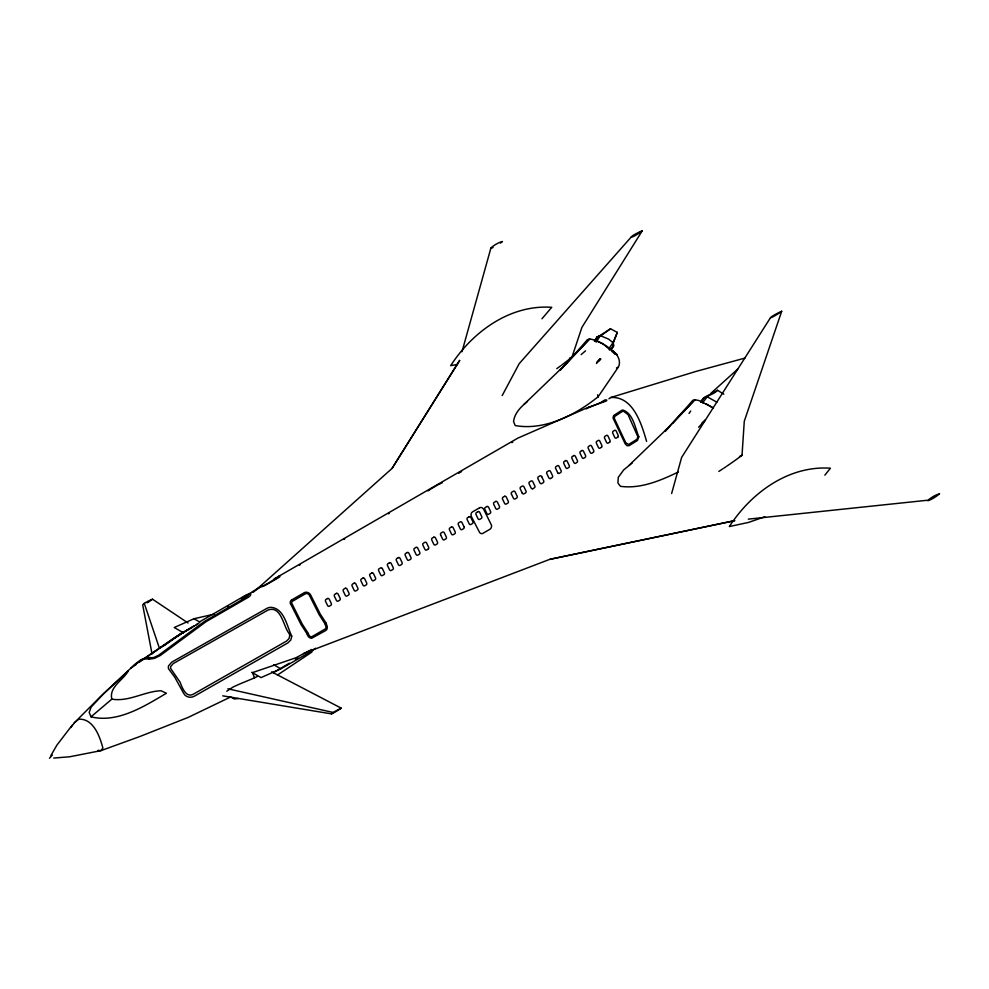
<?xml version="1.0" encoding="UTF-8"?>
<svg xmlns="http://www.w3.org/2000/svg" width="989" height="989" viewBox="0 0 989 989"><rect width="100%" height="100%" fill="white"/><g stroke="black" fill="none" stroke-linecap="round" stroke-linejoin="round"><path stroke-width="1.48" d="M594.871 340.908L594.884 340.228L602.993 343.851L608.816 348.758M726.841 466.128A431.97 212.759 -6.4 0 0 742.022 455.311L744.284 421.24L781.706 311.263A68.426 33.7 -6.4 0 0 772.953 315.8A14.625 7.207 -6.4 0 0 770.431 317.778L681.631 457.413L671.63 493.523M461.987 351.763L490.964 247.831A33.292 19.224 -60 0 1 501.448 241.786L502.461 241.489A40.969 23.649 -60 0 1 500.409 243.109M179.887 634.456L191.928 627.619M152.046 653.964L142.688 604.835L144.27 603.389A71.752 50.736 -75 0 1 152.516 599.198L188.046 622.983M561.653 365.102A431.97 281.309 7.4 0 0 571.963 357.128L581.866 327.47L642.281 230.771A68.426 44.554 7.4 0 0 633.529 235.135A14.625 9.519 7.4 0 0 631.007 237.273L519.213 363.643L502.189 395.575M611.054 349.883L613.588 346.039L613.279 342.936L617.309 332.403L610.522 328.781L597.232 337.323L594.698 341.18M586.774 341.564L587.528 339.697L589.654 338.943C600.348 340.661 609.212 347.584 617.062 354.643M692.028 402.338L692.782 400.471L694.908 399.717L698.988 400.557L712.55 407.431M617.309 332.403L613.143 342.491L608.779 348.808M597.69 397.417L618.372 367.055C621.512 361.01 617.408 354.062 612.339 350.526M701.609 401.658L703.599 397.899L717.544 390.272L723.8 394.191M70.924 727.533L74.323 722.811L100.866 696.207L130.956 668.057C136.766 662.543 143.281 656.115 151.923 657.747A6.738 2.955 -16 0 0 154.618 657.178L158.71 655.163L204.488 621.401L246.174 597.331L248.783 594.723L246.842 594.574L199.716 621.784M50.909 755.534L56.83 745.224L72.333 725.011M392.027 468.44L459.65 360.441L392.027 468.44L257.461 588.739M596.194 342.107L600.249 335.617L608.631 339.14L613.279 342.936M594.426 340.896L596.948 337.051L600.249 335.617L596.948 337.051M610.782 349.612L613.304 345.767L613.143 342.491L613.588 346.039L609.434 350.094M700.867 401.621C704.18 395.588 712.649 395.674 717.544 390.272M701.164 401.905L703.908 398.184L706.9 396.614L716.864 402.202M824.851 475.177L830.426 468.205C788.69 465.312 751.133 492.794 729.375 526.544L748.549 522.415L764.88 516.74M226.802 691.212L233.317 686.91A297.689 249.141 -89.4 0 1 244.246 682.126L254.581 677.848A258.327 195.117 -89.7 0 1 257.424 676.389M595.23 341.465L600.249 335.617M587.528 339.697L560.058 370.381L589.654 338.943L562.16 367.673L524.009 404.365M692.782 400.471L665.313 431.155L669.541 426.667M440.056 484.066L439.178 484.078M596.923 362.011L599.989 358.636L600.657 359.056L596.466 363.458M49.45 758.229L52.343 755.077M689.012 413.464L690.705 411.041M541.96 318.779L551.738 307.295C509.99 304.402 472.433 331.884 450.675 365.646L457.511 364.409M702.042 422.884L705.404 420.004L698.63 427.26M672.705 423.292L694.908 399.717L667.414 428.435L629.264 465.139M581.124 354.631L585.525 350.835M598.444 361.195L600.657 359.056M74.323 722.811L78.873 719.139C93.535 718.644 99.802 736.397 102.893 748.067L100.915 750.651L69.712 756.77L53.727 758.069M241.106 598.815L259.835 587.083M242.713 597.888L244.913 595.835M252.999 592.349L260.935 586.44A2.942 0.618 -21.2 0 0 264.52 585.265L277.785 577.601A2.942 0.618 -21.2 0 0 277.699 576.76L277.724 576.748M273.1 580.345L275.301 578.293M710.893 393.313L737.745 369.082M527.471 401.46C521.079 406.64 514.626 412.932 513.551 421.487L515.182 425.554C544.568 430.895 575.957 414.799 598.221 396.638L597.566 394.821M632.194 463L623.688 469.911L618.273 477.366L617.927 483.003L620.437 486.316C640.674 489.098 660.491 480.567 678.392 471.976M133.503 665.708L135.975 664.373M91.013 716.827L111.819 699.149C128.929 702.029 144.258 691.41 160.972 690.742L166.424 693.252C144.579 706.121 117.703 723.416 91.013 716.827L89.171 712.439L91.161 707.061L104.006 693.363L128.162 671.16C123.093 680.209 108.827 687.034 111.819 699.149M428.027 490.94L428.67 490.42M135.876 663.767L135.32 664.274L137.879 662.853M299.482 565.238L300.112 564.793M458.785 473.261L459.415 472.816M429.041 490.148L429.819 489.592M600.397 336.075L610.522 328.781M588.084 407.975L605.639 400.545L603.735 400.57L601.263 402.313M608.94 398.765L610.72 397.516L696.194 371.357L744.94 358.092M171.616 640.192L173.223 639.067M344.036 539.462L344.691 539.03M311.881 652.072L277.452 675.054M138.596 662.358L141.068 660.652M144.79 658.081L185.808 630.846L197.59 624.146M138.843 662.42L141.378 660.664M145.173 658.044L174.274 637.905L193.733 626.074M130.956 668.057L135.95 664.608M142.231 660.256L145.927 657.71M150.909 654.261L156.015 650.725M159.637 648.215L183.571 631.65M174.398 638.239L176.227 636.99M589.123 406.961L605.713 401.237A2.942 0.89 -10 0 0 606.69 400.656L606.752 399.989L604.736 400.125M177.13 636.36L178.119 635.692M388.454 513.798L389.233 513.303M441.551 483.151L442.343 482.644M511.894 442.627L512.735 442.12M430.635 489.048L438.844 484.264M149.03 659.02L149.772 658.55M274.188 578.936L517.816 438.139L589.147 406.936M586.279 408.902L587.107 408.395M341.267 708.173A71.752 29.287 -48.4 0 0 333.231 712.476L331.451 713.823L333.021 713.23A77.167 31.5 -48.4 0 0 341.267 708.173L271.629 671.852M295.39 659.626L298.035 658.044M311.683 650.638L315.652 648.252M139.733 660.788L143.269 659.045L151.379 658.859A9.012 3.944 -16 0 0 154.989 658.105L160.292 655.522L206.009 621.71L247.757 597.616A10.174 3.795 -13.5 0 0 250.39 595.427L250.897 593.882L248.449 593.647M273.397 672.668L289.332 663.223M460.033 472.421L461.591 471.53M291.644 599.977L304.402 592.609A4.488 3.548 35.2 0 1 310.286 594.302L320.201 613.959L325.974 622.959M479.591 507.79L472.507 511.882A3.733 3.029 73 0 0 471.493 516.753L479.517 532.305A3.721 2.856 -89.7 0 0 482.879 533.355L489.901 529.276A3.721 2.843 -89.7 0 0 491.545 525.283L483.831 509.632A3.733 3.029 73 0 0 479.591 507.777M354.111 583.201L352.554 584.091A1.521 1.236 73 0 0 352.146 586.081L354.087 590.149A1.521 1.236 73 0 0 355.817 590.903L357.363 590A1.521 1.236 73 0 0 357.783 588.01L355.842 583.955A1.521 1.236 73 0 0 354.111 583.201M428.163 549.118L426.618 550.02A1.521 1.236 73 0 1 424.887 549.266L422.946 545.211A1.521 1.236 73 0 1 423.354 543.221L424.911 542.318A1.521 1.236 73 0 1 426.63 543.072L428.583 547.14A1.521 1.236 73 0 1 428.163 549.13M532.811 488.702L534.369 487.812A1.521 1.236 73 0 0 534.777 485.822L532.836 481.767A1.521 1.236 73 0 0 531.105 481L529.56 481.903A1.521 1.236 73 0 0 529.152 483.893L531.093 487.948A1.521 1.236 73 0 0 532.824 488.702M550.514 478.491L552.072 477.588A1.521 1.236 73 0 0 552.48 475.598L550.539 471.543A1.521 1.236 73 0 0 548.808 470.789L547.263 471.691A1.521 1.236 73 0 0 546.843 473.669L548.784 477.736A1.521 1.236 73 0 0 550.514 478.491M251.824 672.297L261.022 677.613L280.802 668.836L312.808 650.515L310.991 649.464M196.354 624.591L198.974 623.095M227.445 606.925L228.459 606.381M309.94 650.354L295.872 657.796L252.418 672.644L254.581 677.848M230.425 697.072L188.157 717.408L139.758 736.558L100.915 750.651L98.01 750.342M616.493 367.945L618.372 367.055M214.205 614.157L194.017 618.731L174.237 627.508L183.435 632.824M303.438 653.519L549.476 559.465L734.506 520.709M238.349 698.518L234.368 699L231.278 697.22M927.83 500.793L928.065 500.706A40.969 23.649 -60 0 0 939.55 493.845L938.536 494.129A33.292 19.224 -60 0 0 928.053 500.187L748.29 519.138M550.069 559.23L734.753 520.647M610.72 397.516C633.158 395.959 641.589 424.096 646.583 441.366M703.674 403.03L702.511 402.857L707.048 397.071M222.748 695.848L331.488 713.885M227.841 688.789L333.231 712.476M705.923 403.685L713.415 408.284M700.694 401.843L701.325 402.189M194.017 618.731L199.84 622.093M273.805 664.793L280.802 668.836M611.573 351.021L615.109 354.383M292.447 604.675L302.115 623.861L308.209 633.331M557.635 472.618L557.734 472.791A1.508 1.137 71.6 0 0 559.279 473.385L560.714 472.495A1.545 1.162 71.6 0 0 561.035 470.517L559.094 466.462A1.508 1.137 71.6 0 0 557.45 465.695L556.028 466.585A1.545 1.162 71.6 0 0 555.62 468.378L557.697 472.717M490.569 248.375L490.977 248.363A40.969 23.649 -60 0 0 493.054 247.51M541.688 476.649L543.629 480.703A1.521 1.236 73 0 1 543.221 482.706L541.663 483.596A1.521 1.236 73 0 1 539.945 482.842L537.991 478.787A1.521 1.236 73 0 1 538.412 476.797L539.957 475.894A1.521 1.236 73 0 1 541.688 476.649M522.241 493.066L520.288 488.999A1.521 1.236 73 0 1 520.709 487.008L522.266 486.118A1.521 1.236 73 0 1 523.985 486.872L525.938 490.927A1.521 1.236 73 0 1 525.518 492.918L523.972 493.808A1.521 1.236 73 0 1 522.241 493.066M511.449 494.117L513.39 498.172A1.521 1.236 73 0 0 515.121 498.926L516.666 498.023A1.521 1.236 73 0 0 517.074 496.045L515.145 491.978A1.521 1.236 73 0 0 513.415 491.224L511.857 492.126A1.521 1.236 73 0 0 511.449 494.117M463.977 526.692L462.036 522.637A1.521 1.236 73 0 0 460.305 521.883L458.76 522.785A1.521 1.236 73 0 0 458.352 524.763L460.293 528.831A1.521 1.236 73 0 0 462.024 529.585L463.569 528.682A1.521 1.236 73 0 0 463.977 526.692M440.649 534.987L442.59 539.042A1.521 1.236 73 0 0 444.321 539.809L445.866 538.906A1.521 1.236 73 0 0 446.274 536.916L444.333 532.861A1.521 1.236 73 0 0 442.602 532.107L441.057 532.997A1.521 1.236 73 0 0 440.649 534.987M382.384 568.626L384.338 572.68A1.521 1.236 73 0 1 383.917 574.671L382.36 575.561A1.521 1.236 73 0 1 380.641 574.807L378.688 570.752A1.521 1.236 73 0 1 379.108 568.762L380.654 567.871A1.521 1.236 73 0 1 382.384 568.626M324.874 623.602L319.088 614.565L309.248 594.982A2.942 2.324 35.2 0 0 305.626 593.647L292.361 601.337A2.942 2.324 35.2 0 0 292.447 604.6M307.085 633.9L300.99 624.467L291.322 605.268A4.488 3.548 35.2 0 1 291.619 599.94M144.27 603.389L159.291 647.844M326.011 623.058L326.642 624.887A4.426 3.573 64.9 0 1 326.914 629.152L326.691 629.573A4.401 3.548 67.9 0 1 325.641 630.574L311.72 638.251A4.426 3.573 64.9 0 1 307.814 635.766L307.109 633.974M324.985 623.923L325.715 625.864A2.856 2.299 64.9 0 1 325.158 629.016L311.992 636.619A2.856 2.312 64.9 0 1 309.112 635.445L308.271 633.516M163.049 646.336A297.689 50.822 -44.2 0 1 170.677 640.86M278.799 576.13A4.488 0.952 -21.2 0 1 278.527 577.65L265.744 585.031A4.488 0.952 -21.2 0 1 259.872 587.058M725.864 466.796A431.97 212.759 -6.4 0 1 723.886 468.118M722.885 468.786A431.97 212.759 -6.4 0 1 718.855 471.419M770.431 317.778A14.625 7.207 -6.4 0 0 774.004 316.233A68.426 33.7 -6.4 0 0 781.706 311.263M739.562 456.423A431.97 212.759 -6.4 0 1 742.022 455.311M152.516 599.198A77.167 54.568 -75 0 1 150.538 600.632M149.871 601.089A77.167 54.568 -75 0 1 148.535 601.967M147.868 602.4A77.167 54.568 -75 0 1 147.188 602.808M631.007 237.273A14.625 9.519 7.4 0 0 634.579 235.901A68.426 44.554 7.4 0 0 642.281 230.771M560.689 365.806A431.97 281.309 7.4 0 1 556.795 368.625M569.503 358.142A431.97 281.309 7.4 0 1 571.963 357.128M289.703 635.754L288.973 638.684L286.6 641.057L193.535 694.08C185.994 698.494 181.877 687.034 180.097 682.187L170.751 668.613A6.738 5.093 12.5 0 1 170.751 666.487L173.248 663.557L268.118 610.003C281.197 605.293 283.287 626.161 288.825 633.096A4.549 3.684 49.8 0 1 289.629 635.062L289.703 635.754M291.743 636.112L290.791 640.007L287.898 642.912L194.474 696.145C190.914 698.333 185.573 697.294 183.682 693.388L174.781 677.242L168.55 668.774A9.012 6.812 12.5 0 1 168.538 665.931L171.752 662.136L266.634 608.519A10.174 7.393 18.4 0 1 270.998 607.32C284.3 608.42 286.81 626.062 291.743 636.112M637.856 436.718L636.916 439.314L628.534 444.506L625.666 442.578L614.218 418.149L614.898 416.282L622.538 411.325A1.731 1.286 40.4 0 1 623.367 411.152L628.027 414.589L637.856 436.718M638.832 436.767L637.448 440.476L629.189 445.643L627.088 445.755L625.184 443.814L612.982 417.914L613.637 415.553L621.611 410.41A2.942 2.003 23.7 0 1 622.996 410.064C633.244 413.526 635.099 427.953 638.832 436.767M565.597 460.651L564.175 461.542A1.545 1.162 71.6 0 0 563.841 463.52L565.782 467.574A1.508 1.137 71.6 0 0 567.426 468.341L568.86 467.451A1.545 1.162 71.6 0 0 569.182 465.473L567.241 461.418A1.508 1.137 71.6 0 0 565.597 460.651M573.744 455.608L572.322 456.485A1.545 1.162 71.6 0 0 571.988 458.476L573.929 462.531A1.508 1.137 71.6 0 0 575.573 463.297L577.007 462.407A1.545 1.162 71.6 0 0 577.329 460.429L575.388 456.362A1.508 1.137 71.6 0 0 573.744 455.608M581.891 450.564L580.469 451.441A1.545 1.162 71.6 0 0 580.135 453.419L582.076 457.487A1.508 1.137 71.6 0 0 583.733 458.241L585.154 457.363A1.545 1.162 71.6 0 0 585.476 455.373L583.535 451.318A1.508 1.137 71.6 0 0 581.891 450.551M593.301 452.307L591.879 453.197A1.508 1.137 71.6 0 1 590.235 452.43L588.282 448.376A1.545 1.162 71.6 0 1 588.109 447.807L588.096 447.696A1.533 1.15 74.6 0 1 588.64 446.398L590.074 445.507A1.508 1.137 74.6 0 1 591.595 446.101L593.635 450.329A1.545 1.162 71.6 0 1 593.301 452.307M601.448 447.263L600.026 448.153A1.508 1.137 71.6 0 1 598.382 447.387L596.454 443.332A1.533 1.15 74.6 0 1 596.812 441.341L598.246 440.464A1.508 1.137 74.6 0 1 599.866 441.218L601.782 445.285A1.545 1.162 71.6 0 1 601.448 447.263M609.595 442.219L608.173 443.097A1.508 1.137 71.6 0 1 606.529 442.343L604.625 438.275A1.533 1.15 74.6 0 1 604.996 436.297L606.43 435.407A1.508 1.137 74.6 0 1 608.05 436.174L609.929 440.241A1.545 1.162 71.6 0 1 609.595 442.219M617.742 437.175L616.32 438.053A1.508 1.137 71.6 0 1 614.676 437.299L612.809 433.231A1.533 1.15 74.6 0 1 613.18 431.241L614.614 430.363A1.508 1.137 74.6 0 1 616.221 431.117L618.076 435.185A1.545 1.162 71.6 0 1 617.742 437.175M327.557 598.53L326.011 599.421A1.521 1.236 73 0 0 325.591 601.411L327.532 605.466A1.521 1.236 73 0 0 329.263 606.232L330.821 605.33A1.521 1.236 73 0 0 331.228 603.339L329.288 599.285A1.521 1.236 73 0 0 327.557 598.53M336.408 593.425L334.863 594.315A1.521 1.236 73 0 0 334.443 596.305L336.384 600.36A1.521 1.236 73 0 0 338.114 601.114L339.672 600.224A1.521 1.236 73 0 0 340.08 598.234L338.139 594.166A1.521 1.236 73 0 0 336.408 593.412M345.26 588.307L343.702 589.209A1.521 1.236 73 0 0 343.294 591.187L345.235 595.254A1.521 1.236 73 0 0 346.966 596.008L348.511 595.106A1.521 1.236 73 0 0 348.932 593.116L346.991 589.061A1.521 1.236 73 0 0 345.26 588.307M362.963 578.095L361.405 578.985A1.521 1.236 73 0 0 360.997 580.976L362.938 585.031A1.521 1.236 73 0 0 364.669 585.785L366.214 584.895A1.521 1.236 73 0 0 366.635 582.904L364.694 578.837A1.521 1.236 73 0 0 362.963 578.083M371.815 572.977L370.257 573.88A1.521 1.236 73 0 0 369.849 575.87L371.79 579.925A1.521 1.236 73 0 0 373.521 580.679L375.066 579.777A1.521 1.236 73 0 0 375.474 577.786L373.533 573.731A1.521 1.236 73 0 0 371.802 572.977M389.505 562.766L387.96 563.656A1.521 1.236 73 0 0 387.552 565.646L389.493 569.701A1.521 1.236 73 0 0 391.211 570.455L392.769 569.565A1.521 1.236 73 0 0 393.177 567.575L391.236 563.52A1.521 1.236 73 0 0 389.505 562.753M398.357 557.648L396.812 558.55A1.521 1.236 73 0 0 396.391 560.54L398.332 564.595A1.521 1.236 73 0 0 400.063 565.349L401.621 564.447A1.521 1.236 73 0 0 402.029 562.469L400.088 558.402A1.521 1.236 73 0 0 398.357 557.648M407.208 552.542L405.663 553.444A1.521 1.236 73 0 0 405.243 555.422L407.184 559.49A1.521 1.236 73 0 0 408.914 560.244L410.472 559.341A1.521 1.236 73 0 0 410.88 557.351L408.939 553.296A1.521 1.236 73 0 0 407.208 552.542M416.06 547.436L414.515 548.326A1.521 1.236 73 0 0 414.094 550.317L416.035 554.372A1.521 1.236 73 0 0 417.766 555.138L419.311 554.236A1.521 1.236 73 0 0 419.732 552.245L417.791 548.19A1.521 1.236 73 0 0 416.06 547.424M433.763 537.212L432.205 538.115A1.521 1.236 73 0 0 431.797 540.093L433.738 544.16A1.521 1.236 73 0 0 435.469 544.914L437.014 544.012A1.521 1.236 73 0 0 437.435 542.021L435.494 537.967A1.521 1.236 73 0 0 433.763 537.212M451.454 527.001L449.908 527.891A1.521 1.236 73 0 0 449.501 529.881L451.441 533.936A1.521 1.236 73 0 0 453.172 534.69L454.717 533.8A1.521 1.236 73 0 0 455.125 531.81L453.185 527.743A1.521 1.236 73 0 0 451.454 526.989M469.157 516.777L467.612 517.667A1.521 1.236 73 0 0 467.191 519.658L469.132 523.725A1.521 1.236 73 0 0 470.863 524.479L472.421 523.577A1.521 1.236 73 0 0 472.829 521.586L470.888 517.531A1.521 1.236 73 0 0 469.157 516.777M478.008 511.672L476.463 512.562A1.521 1.236 73 0 0 476.043 514.552L477.984 518.607A1.521 1.236 73 0 0 479.714 519.361L481.272 518.471A1.521 1.236 73 0 0 481.68 516.481L479.739 512.413A1.521 1.236 73 0 0 478.008 511.659M486.86 506.553L485.315 507.456A1.521 1.236 73 0 0 484.894 509.446L486.835 513.501A1.521 1.236 73 0 0 488.566 514.255L490.111 513.353A1.521 1.236 73 0 0 490.532 511.362L488.591 507.308A1.521 1.236 73 0 0 486.86 506.553M495.712 501.448L494.154 502.338A1.521 1.236 73 0 0 493.746 504.328L495.687 508.395A1.521 1.236 73 0 0 497.418 509.15L498.963 508.247A1.521 1.236 73 0 0 499.383 506.257L497.442 502.202A1.521 1.236 73 0 0 495.712 501.448M504.563 496.342L503.005 497.232A1.521 1.236 73 0 0 502.597 499.222L504.538 503.277A1.521 1.236 73 0 0 506.269 504.031L507.814 503.141A1.521 1.236 73 0 0 508.235 501.151L506.294 497.084A1.521 1.236 73 0 0 504.563 496.33"/></g></svg>
